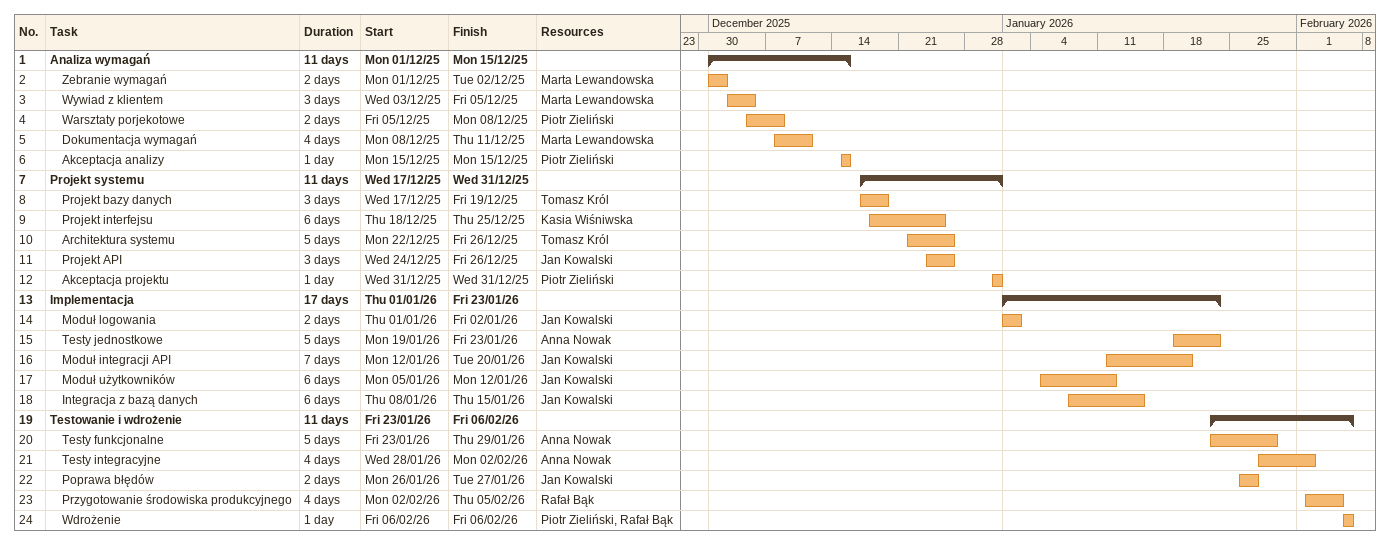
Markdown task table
| ID | Level | Task | Duration | Start | Finish | Resources |
|---|---|---|---|---|---|---|
| 1 | 1 | **Analiza wymagań** | 11d | 2025-12-01 | 2025-12-15 |  |
| 2 | 2 | Zebranie wymagań | 2d | 2025-12-01 | 2025-12-02 | Marta Lewandowska |
| 3 | 2 | Wywiad z klientem | 3d | 2025-12-03 | 2025-12-05 | Marta Lewandowska |
| 4 | 2 | Warsztaty porjekotowe | 2d | 2025-12-05 | 2025-12-08 | Piotr Zieliński |
| 5 | 2 | Dokumentacja wymagań | 4d | 2025-12-08 | 2025-12-11 | Marta Lewandowska |
| 6 | 2 | Akceptacja analizy | 1d | 2025-12-15 | 2025-12-15 | Piotr Zieliński |
| 7 | 1 | **Projekt systemu** | 11d | 2025-12-17 | 2025-12-31 |  |
| 8 | 2 | Projekt bazy danych | 3d | 2025-12-17 | 2025-12-19 | Tomasz Król |
| 9 | 2 | Projekt interfejsu | 6d | 2025-12-18 | 2025-12-25 | Kasia Wiśniwska |
| 10 | 2 | Architektura systemu | 5d | 2025-12-22 | 2025-12-26 | Tomasz Król |
| 11 | 2 | Projekt API | 3d | 2025-12-24 | 2025-12-26 | Jan Kowalski |
| 12 | 2 | Akceptacja projektu | 1d | 2025-12-31 | 2025-12-31 | Piotr Zieliński |
| 13 | 1 | **Implementacja** | 17d | 2026-01-01 | 2026-01-23 |  |
| 14 | 2 | Moduł logowania | 2d | 2026-01-01 | 2026-01-02 | Jan Kowalski |
| 15 | 2 | Testy jednostkowe | 5d | 2026-01-19 | 2026-01-23 | Anna Nowak |
| 16 | 2 | Moduł integracji API | 7d | 2026-01-12 | 2026-01-20 | Jan Kowalski |
| 17 | 2 | Moduł użytkowników | 6d | 2026-01-05 | 2026-01-12 | Jan Kowalski |
| 18 | 2 | Integracja z bazą danych | 6d | 2026-01-08 | 2026-01-15 | Jan Kowalski |
| 19 | 1 | **Testowanie i wdrożenie** | 11d | 2026-01-23 | 2026-02-06 |  |
| 20 | 2 | Testy funkcjonalne | 5d | 2026-01-23 | 2026-01-29 | Anna Nowak |
| 21 | 2 | Testy integracyjne | 4d | 2026-01-28 | 2026-02-02 | Anna Nowak |
| 22 | 2 | Poprawa błędów | 2d | 2026-01-26 | 2026-01-27 | Jan Kowalski |
| 23 | 2 | Przygotowanie środowiska produkcyjnego | 4d | 2026-02-02 | 2026-02-05 | Rafał Bąk |
| 24 | 2 | Wdrożenie | 1d | 2026-02-06 | 2026-02-06 | Piotr Zieliński, Rafał Bąk |
